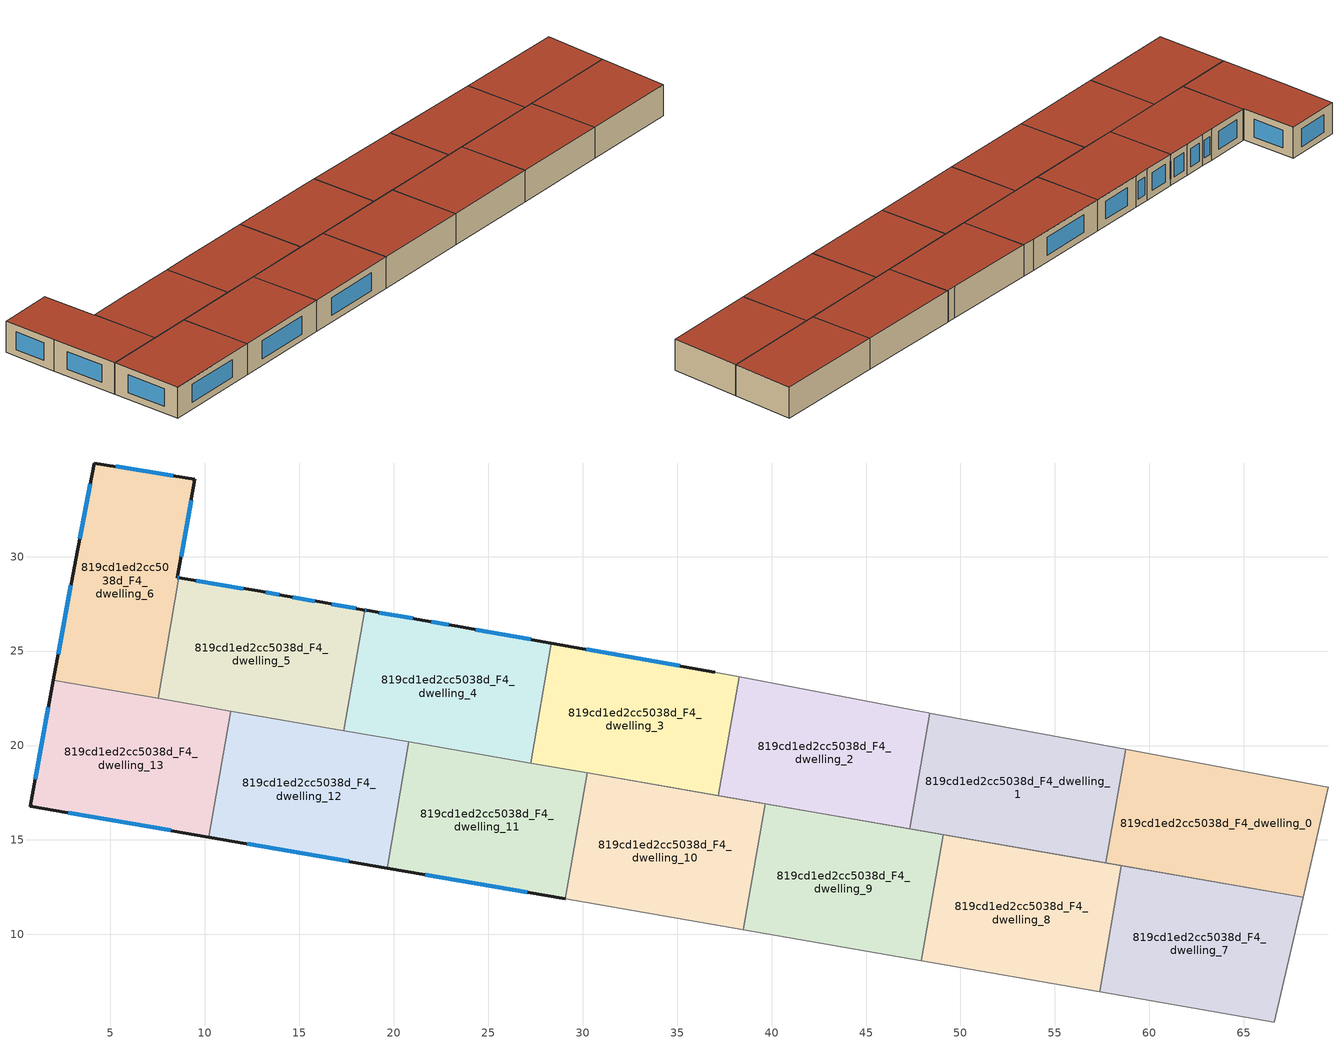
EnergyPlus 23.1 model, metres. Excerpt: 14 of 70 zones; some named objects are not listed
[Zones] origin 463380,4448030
819cd1ed2cc5038d_F4_dwelling_0
 floor to 819cd1ed2cc5038d_F3_dwelling_0 (EU_floor_Construction): 69.47,17.79 68.14,11.97 57.7,13.79 58.74,19.79 z12
 wall to 819cd1ed2cc5038d_F4_dwelling_1 (EU_wall_Construction): 58.74,19.79 57.7,13.79 z12:15
 wall adiabatic (EU_wall_Construction): 57.7,13.79 68.14,11.97 69.47,17.79 58.74,19.79 z12:15
 roof outside (EU_roof_Construction): 68.14,11.97 69.47,17.79 58.74,19.79 57.7,13.79 z15
819cd1ed2cc5038d_F4_dwelling_1
 floor to 819cd1ed2cc5038d_F3_dwelling_1 (EU_floor_Construction): 58.74,19.79 57.7,13.79 47.32,15.59 48.38,21.72 z12
 wall to 819cd1ed2cc5038d_F4_dwelling_2 (EU_wall_Construction): 48.38,21.72 47.32,15.59 z12:15
 wall adiabatic (EU_wall_Construction): 58.74,19.79 48.38,21.72 / 47.32,15.59 57.7,13.79 z12:15
 roof outside (EU_roof_Construction): 57.7,13.79 58.74,19.79 48.38,21.72 47.32,15.59 z15
819cd1ed2cc5038d_F4_dwelling_10
 floor to 819cd1ed2cc5038d_F3_dwelling_10 (EU_floor_Construction): 39.66,16.92 38.51,10.24 29.07,11.88 30.23,18.55 z12
 wall to 819cd1ed2cc5038d_F4_dwelling_9 (EU_wall_Construction): 38.51,10.24 39.66,16.92 z12:15
 wall adiabatic (EU_wall_Construction): 29.07,11.88 38.51,10.24 / 39.66,16.92 30.23,18.55 z12:15
 wall to 819cd1ed2cc5038d_F4_dwelling_11 (EU_wall_Construction): 30.23,18.55 29.07,11.88 z12:15
 roof outside (EU_roof_Construction): 38.51,10.24 39.66,16.92 30.23,18.55 29.07,11.88 z15
819cd1ed2cc5038d_F4_dwelling_11
 floor to 819cd1ed2cc5038d_F3_dwelling_11 (EU_floor_Construction): 30.23,18.55 29.07,11.88 19.64,13.51 20.8,20.19 z12
 wall outside (EU_wall_Construction): 19.64,13.51 29.07,11.88 z12:15
 wall to 819cd1ed2cc5038d_F4_dwelling_12 (EU_wall_Construction): 20.8,20.19 19.64,13.51 z12:15
 wall to 819cd1ed2cc5038d_F4_dwelling_4 (EU_wall_Construction): 27.24,19.07 20.8,20.19 z12:15
 wall to 819cd1ed2cc5038d_F4_dwelling_3 (EU_wall_Construction): 30.23,18.55 27.24,19.07 z12:15
 window (EU_Window_Construction): 21.66,13.16 27.05,12.23 z12.64:14.36
 roof outside (EU_roof_Construction): 29.07,11.88 30.23,18.55 20.8,20.19 19.64,13.51 z15
819cd1ed2cc5038d_F4_dwelling_12
 floor to 819cd1ed2cc5038d_F3_dwelling_12 (EU_floor_Construction): 20.8,20.19 19.64,13.51 10.21,15.15 11.37,21.83 z12
 wall outside (EU_wall_Construction): 10.21,15.15 19.64,13.51 z12:15
 wall to 819cd1ed2cc5038d_F4_dwelling_13 (EU_wall_Construction): 11.37,21.83 10.21,15.15 z12:15
 wall to 819cd1ed2cc5038d_F4_dwelling_5 (EU_wall_Construction): 17.36,20.79 11.37,21.83 z12:15
 wall to 819cd1ed2cc5038d_F4_dwelling_4 (EU_wall_Construction): 20.8,20.19 17.36,20.78 z12:15
 window (EU_Window_Construction): 12.23,14.8 17.62,13.86 z12.64:14.36
 roof outside (EU_roof_Construction): 19.64,13.51 20.8,20.19 11.37,21.83 10.21,15.15 z15
819cd1ed2cc5038d_F4_dwelling_13
 floor to 819cd1ed2cc5038d_F3_dwelling_13 (EU_floor_Construction): 11.37,21.83 10.21,15.15 0.75,16.79 1.98,23.46 z12
 wall outside (EU_wall_Construction): 1.98,23.46 0.75,16.79 10.21,15.15 z12:15
 wall to 819cd1ed2cc5038d_F4_dwelling_6 (EU_wall_Construction): 7.52,22.49 1.98,23.46 z12:15
 wall to 819cd1ed2cc5038d_F4_dwelling_5 (EU_wall_Construction): 11.37,21.82 7.52,22.49 z12:15
 window (EU_Window_Construction): 2.78,16.44 8.19,15.5 / 1.71,22.03 1.01,18.22 z12.64:14.36
 roof outside (EU_roof_Construction): 10.21,15.15 11.37,21.83 1.98,23.46 0.75,16.79 z15
819cd1ed2cc5038d_F4_dwelling_2
 floor to 819cd1ed2cc5038d_F3_dwelling_2 (EU_floor_Construction): 48.29,21.73 48.38,21.72 47.32,15.59 37.19,17.34 38.28,23.64 47.41,21.91 z12
 wall adiabatic (EU_wall_Construction): 48.38,21.72 48.29,21.73 47.41,21.91 38.28,23.64 / 37.19,17.34 47.32,15.59 z12:15
 wall to 819cd1ed2cc5038d_F4_dwelling_3 (EU_wall_Construction): 38.28,23.64 37.19,17.34 z12:15
 roof outside (EU_roof_Construction): 47.32,15.59 48.38,21.72 48.29,21.73 47.41,21.91 38.28,23.64 37.19,17.34 z15
819cd1ed2cc5038d_F4_dwelling_3
 floor to 819cd1ed2cc5038d_F3_dwelling_3 (EU_floor_Construction): 38.28,23.64 37.19,17.34 27.24,19.07 28.35,25.42 36.98,23.89 z12
 wall outside (EU_wall_Construction): 36.98,23.89 28.35,25.42 z12:15
 wall to 819cd1ed2cc5038d_F4_dwelling_4 (EU_wall_Construction): 28.35,25.42 27.24,19.07 z12:15
 wall adiabatic (EU_wall_Construction): 38.28,23.64 36.98,23.89 / 30.23,18.55 37.19,17.34 z12:15
 window (EU_Window_Construction): 35.13,24.22 30.2,25.09 z12.64:14.36
 roof outside (EU_roof_Construction): 37.19,17.34 38.28,23.64 36.98,23.89 28.35,25.42 27.24,19.07 z15
819cd1ed2cc5038d_F4_dwelling_4
 floor to 819cd1ed2cc5038d_F3_dwelling_4 (EU_floor_Construction): 28.35,25.42 27.24,19.07 17.36,20.79 18.47,27.17 18.58,27.15 21.66,26.61 23.24,26.33 z12
 wall outside (EU_wall_Construction): 28.35,25.42 23.24,26.33 21.66,26.61 18.58,27.15 18.47,27.17 z12:15
 wall to 819cd1ed2cc5038d_F4_dwelling_5 (EU_wall_Construction): 18.47,27.17 17.36,20.79 z12:15
 window (EU_Window_Construction): 27.25,25.62 24.33,26.13 / 18.55,27.15 18.49,27.16 / 21,26.73 19.23,27.04 / 22.9,26.39 21.99,26.55 z12.64:14.36
 roof outside (EU_roof_Construction): 27.24,19.07 28.35,25.42 23.24,26.33 21.66,26.61 18.58,27.15 18.47,27.17 17.36,20.79 z15
819cd1ed2cc5038d_F4_dwelling_5
 floor to 819cd1ed2cc5038d_F3_dwelling_5 (EU_floor_Construction): 18.47,27.17 17.36,20.79 7.52,22.49 8.63,28.87 12.94,28.15 14.21,27.93 16.24,27.57 z12
 wall outside (EU_wall_Construction): 18.47,27.17 16.24,27.57 14.21,27.93 12.94,28.15 8.63,28.87 z12:15
 wall to 819cd1ed2cc5038d_F4_dwelling_6 (EU_wall_Construction): 8.63,28.87 7.52,22.49 z12:15
 window (EU_Window_Construction): 17.99,27.26 16.71,27.49 / 12.02,28.31 9.55,28.72 / 13.94,27.97 13.22,28.11 / 15.8,27.65 14.65,27.85 z12.64:14.36
 roof outside (EU_roof_Construction): 17.36,20.79 18.47,27.17 16.24,27.57 14.21,27.93 12.94,28.15 8.63,28.87 7.52,22.49 z15
819cd1ed2cc5038d_F4_dwelling_6
 floor to 819cd1ed2cc5038d_F3_dwelling_6 (EU_floor_Construction): 9.47,34.1 8.55,28.89 8.63,28.87 7.52,22.49 1.98,23.46 3.15,29.84 4.13,34.96 z12
 wall outside (EU_wall_Construction): 8.63,28.87 8.55,28.89 9.47,34.1 4.13,34.96 3.15,29.84 1.98,23.46 z12:15
 window (EU_Window_Construction): 2.9,28.48 2.23,24.82 / 3.92,33.86 3.36,30.94 / 8.33,34.28 5.28,34.77 / 8.74,30 9.28,32.98 / 8.61,28.88 8.56,28.88 z12.64:14.36
 roof outside (EU_roof_Construction): 7.52,22.49 8.63,28.87 8.55,28.89 9.47,34.1 4.13,34.96 3.15,29.84 1.98,23.46 z15
819cd1ed2cc5038d_F4_dwelling_7
 floor to 819cd1ed2cc5038d_F3_dwelling_7 (EU_floor_Construction): 68.14,11.97 66.61,5.36 57.36,6.97 58.52,13.64 z12
 wall adiabatic (EU_wall_Construction): 57.36,6.97 66.61,5.36 68.14,11.97 58.52,13.64 z12:15
 wall to 819cd1ed2cc5038d_F4_dwelling_8 (EU_wall_Construction): 58.52,13.64 57.36,6.97 z12:15
 roof outside (EU_roof_Construction): 66.61,5.36 68.14,11.97 58.52,13.64 57.36,6.97 z15
819cd1ed2cc5038d_F4_dwelling_8
 floor to 819cd1ed2cc5038d_F3_dwelling_8 (EU_floor_Construction): 58.52,13.64 57.36,6.97 47.93,8.6 49.09,15.28 z12
 wall adiabatic (EU_wall_Construction): 47.93,8.6 57.36,6.97 / 58.52,13.64 49.09,15.28 z12:15
 wall to 819cd1ed2cc5038d_F4_dwelling_9 (EU_wall_Construction): 49.09,15.28 47.93,8.6 z12:15
 roof outside (EU_roof_Construction): 57.36,6.97 58.52,13.64 49.09,15.28 47.93,8.6 z15
819cd1ed2cc5038d_F4_dwelling_9
 floor to 819cd1ed2cc5038d_F3_dwelling_9 (EU_floor_Construction): 49.09,15.28 47.93,8.6 38.51,10.24 39.66,16.92 z12
 wall adiabatic (EU_wall_Construction): 38.51,10.24 47.93,8.6 / 49.09,15.28 39.66,16.92 z12:15
 roof outside (EU_roof_Construction): 47.93,8.6 49.09,15.28 39.66,16.92 38.51,10.24 z15
[Building]
EU S2 Campaign: North Axis=0; Terrain=City; Solar Distribution=FullExterior
[Site:Location]
Yerevan-Zvartnots.Intl.AP: Latitude=40.15; Longitude=44.383; Time Zone=4; Elevation=854
[SizingPeriod:WeatherFileDays]
AnnualSizingPeriod: Begin Month=1; Begin Day of Month=1; End Month=12; End Day of Month=31; Day of Week for Start Day=Monday; Use Weather File Daylight Saving Period=No; Use Weather File Rain and Snow Indicators=No
[MATERIAL]
EU_InternalMass_Material: Roughness=MediumRough; Thickness=0.1; Conductivity=1; Density=1800; Specific Heat=900; Thermal Absorptance=0.9; Solar Absorptance=0.7; Visible Absorptance=0.7
[MATERIAL:NOMASS] Roughness=MediumRough; Thermal Absorptance=0.9; Solar Absorptance=0.7; Visible Absorptance=0.7
Name | Thermal Resistance
EU_wall_NoMass | 1.05043
EU_roof_NoMass | 1.45357
EU_floor_NoMass | 0.478065
[WINDOWMATERIAL:SIMPLEGLAZINGSYSTEM]
EU_Window_SimpleGlazing: UFactor=2.5566; Solar Heat Gain Coefficient=0.75; Visible Transmittance=0.75
[CONSTRUCTION]
EU_wall_Construction: EU_wall_NoMass
EU_roof_Construction: EU_roof_NoMass
EU_floor_Construction: EU_floor_NoMass
EU_Window_Construction: EU_Window_SimpleGlazing
EU_InternalMass_Construction: EU_InternalMass_Material
[ZONE] Type=1; Multiplier=1; Ceiling Height=autocalculate; Floor Area=autocalculate; Part of Total Floor Area=Yes
Name | Volume
819cd1ed2cc5038d_F4_dwelling_0 | 194.538
819cd1ed2cc5038d_F4_dwelling_1; 819cd1ed2cc5038d_F4_dwelling_13 | 194.529
819cd1ed2cc5038d_F4_dwelling_10 | 194.547
819cd1ed2cc5038d_F4_dwelling_11; 819cd1ed2cc5038d_F4_dwelling_4; 819cd1ed2cc5038d_F4_dwelling_8 | 194.54
819cd1ed2cc5038d_F4_dwelling_12 | 194.535
819cd1ed2cc5038d_F4_dwelling_2 | 194.526
819cd1ed2cc5038d_F4_dwelling_3; 819cd1ed2cc5038d_F4_dwelling_6 | 194.544
819cd1ed2cc5038d_F4_dwelling_5 | 194.552
819cd1ed2cc5038d_F4_dwelling_7 | 194.536
819cd1ed2cc5038d_F4_dwelling_9 | 194.548
[INTERNALMASS] Construction=EU_InternalMass_Construction
Name | Zone or ZoneList | Surface Area
819cd1ed2cc5038d_F4_dwelling_0_EU_InternalMass | 819cd1ed2cc5038d_F4_dwelling_0 | 64.8459
819cd1ed2cc5038d_F4_dwelling_1_EU_InternalMass | 819cd1ed2cc5038d_F4_dwelling_1 | 64.8429
819cd1ed2cc5038d_F4_dwelling_2_EU_InternalMass | 819cd1ed2cc5038d_F4_dwelling_2 | 64.8455
819cd1ed2cc5038d_F4_dwelling_3_EU_InternalMass | 819cd1ed2cc5038d_F4_dwelling_3 | 64.848
819cd1ed2cc5038d_F4_dwelling_4_EU_InternalMass | 819cd1ed2cc5038d_F4_dwelling_4 | 64.8467
819cd1ed2cc5038d_F4_dwelling_5_EU_InternalMass | 819cd1ed2cc5038d_F4_dwelling_5 | 64.8507
819cd1ed2cc5038d_F4_dwelling_6_EU_InternalMass | 819cd1ed2cc5038d_F4_dwelling_6 | 64.8482
819cd1ed2cc5038d_F4_dwelling_7_EU_InternalMass | 819cd1ed2cc5038d_F4_dwelling_7 | 64.8453
819cd1ed2cc5038d_F4_dwelling_8_EU_InternalMass | 819cd1ed2cc5038d_F4_dwelling_8 | 64.8467
819cd1ed2cc5038d_F4_dwelling_9_EU_InternalMass | 819cd1ed2cc5038d_F4_dwelling_9 | 64.8492
819cd1ed2cc5038d_F4_dwelling_10_EU_InternalMass | 819cd1ed2cc5038d_F4_dwelling_10 | 64.8492
819cd1ed2cc5038d_F4_dwelling_11_EU_InternalMass | 819cd1ed2cc5038d_F4_dwelling_11 | 64.8467
819cd1ed2cc5038d_F4_dwelling_12_EU_InternalMass | 819cd1ed2cc5038d_F4_dwelling_12 | 64.8451
819cd1ed2cc5038d_F4_dwelling_13_EU_InternalMass | 819cd1ed2cc5038d_F4_dwelling_13 | 64.8429
[OTHEREQUIPMENT] Fuel Type=Electricity; Design Level Calculation Method=Watts/Area; Power per Zone Floor Area=1; Fraction Latent=0; Fraction Radiant=0; Fraction Lost=0; Carbon Dioxide Generation Rate=0; EndUse Subcategory=EU_Step8_InternalGains
Name | Zone or ZoneList or Space or SpaceList | Schedule
EU_Step8_InternalGain_819cd1ed2cc5038d_F4_dwelling_0_f000 | 819cd1ed2cc5038d_F4_dwelling_0 | EU_Step8_GainSchedule_819cd1ed2cc5038d_F4_dwelling_0_f000
EU_Step8_InternalGain_819cd1ed2cc5038d_F4_dwelling_1_f000 | 819cd1ed2cc5038d_F4_dwelling_1 | EU_Step8_GainSchedule_819cd1ed2cc5038d_F4_dwelling_1_f000
EU_Step8_InternalGain_819cd1ed2cc5038d_F4_dwelling_2_f000 | 819cd1ed2cc5038d_F4_dwelling_2 | EU_Step8_GainSchedule_819cd1ed2cc5038d_F4_dwelling_2_f000
EU_Step8_InternalGain_819cd1ed2cc5038d_F4_dwelling_3_f000 | 819cd1ed2cc5038d_F4_dwelling_3 | EU_Step8_GainSchedule_819cd1ed2cc5038d_F4_dwelling_3_f000
EU_Step8_InternalGain_819cd1ed2cc5038d_F4_dwelling_4_f000 | 819cd1ed2cc5038d_F4_dwelling_4 | EU_Step8_GainSchedule_819cd1ed2cc5038d_F4_dwelling_4_f000
EU_Step8_InternalGain_819cd1ed2cc5038d_F4_dwelling_5_f000 | 819cd1ed2cc5038d_F4_dwelling_5 | EU_Step8_GainSchedule_819cd1ed2cc5038d_F4_dwelling_5_f000
EU_Step8_InternalGain_819cd1ed2cc5038d_F4_dwelling_6_f000 | 819cd1ed2cc5038d_F4_dwelling_6 | EU_Step8_GainSchedule_819cd1ed2cc5038d_F4_dwelling_6_f000
EU_Step8_InternalGain_819cd1ed2cc5038d_F4_dwelling_7_f000 | 819cd1ed2cc5038d_F4_dwelling_7 | EU_Step8_GainSchedule_819cd1ed2cc5038d_F4_dwelling_7_f000
EU_Step8_InternalGain_819cd1ed2cc5038d_F4_dwelling_8_f000 | 819cd1ed2cc5038d_F4_dwelling_8 | EU_Step8_GainSchedule_819cd1ed2cc5038d_F4_dwelling_8_f000
EU_Step8_InternalGain_819cd1ed2cc5038d_F4_dwelling_9_f000 | 819cd1ed2cc5038d_F4_dwelling_9 | EU_Step8_GainSchedule_819cd1ed2cc5038d_F4_dwelling_9_f000
EU_Step8_InternalGain_819cd1ed2cc5038d_F4_dwelling_10_f000 | 819cd1ed2cc5038d_F4_dwelling_10 | EU_Step8_GainSchedule_819cd1ed2cc5038d_F4_dwelling_10_f000
EU_Step8_InternalGain_819cd1ed2cc5038d_F4_dwelling_11_f000 | 819cd1ed2cc5038d_F4_dwelling_11 | EU_Step8_GainSchedule_819cd1ed2cc5038d_F4_dwelling_11_f000
EU_Step8_InternalGain_819cd1ed2cc5038d_F4_dwelling_12_f000 | 819cd1ed2cc5038d_F4_dwelling_12 | EU_Step8_GainSchedule_819cd1ed2cc5038d_F4_dwelling_12_f000
EU_Step8_InternalGain_819cd1ed2cc5038d_F4_dwelling_13_f000 | 819cd1ed2cc5038d_F4_dwelling_13 | EU_Step8_GainSchedule_819cd1ed2cc5038d_F4_dwelling_13_f000
[ZONEVENTILATION:DESIGNFLOWRATE] Schedule=EU_AlwaysOn; Design Flow Rate Calculation Method=AirChanges/Hour; Air Changes per Hour=0.557805; Ventilation Type=Natural; Fan Pressure Rise=0; Fan Total Efficiency=1; Constant Term Coefficient=1; Temperature Term Coefficient=0; Velocity Term Coefficient=0; Velocity Squared Term Coefficient=0; Minimum Indoor Temperature=-100; Maximum Indoor Temperature=100; Delta Temperature=-100; Minimum Outdoor Temperature=-100; Maximum Outdoor Temperature=100; Maximum Wind Speed=40
Name | Zone or ZoneList or Space or SpaceList
EU_ConstantAir_819cd1ed2cc5038d_F4_dwelling_0 | 819cd1ed2cc5038d_F4_dwelling_0
EU_ConstantAir_819cd1ed2cc5038d_F4_dwelling_1 | 819cd1ed2cc5038d_F4_dwelling_1
EU_ConstantAir_819cd1ed2cc5038d_F4_dwelling_2 | 819cd1ed2cc5038d_F4_dwelling_2
EU_ConstantAir_819cd1ed2cc5038d_F4_dwelling_3 | 819cd1ed2cc5038d_F4_dwelling_3
EU_ConstantAir_819cd1ed2cc5038d_F4_dwelling_4 | 819cd1ed2cc5038d_F4_dwelling_4
EU_ConstantAir_819cd1ed2cc5038d_F4_dwelling_5 | 819cd1ed2cc5038d_F4_dwelling_5
EU_ConstantAir_819cd1ed2cc5038d_F4_dwelling_6 | 819cd1ed2cc5038d_F4_dwelling_6
EU_ConstantAir_819cd1ed2cc5038d_F4_dwelling_7 | 819cd1ed2cc5038d_F4_dwelling_7
EU_ConstantAir_819cd1ed2cc5038d_F4_dwelling_8 | 819cd1ed2cc5038d_F4_dwelling_8
EU_ConstantAir_819cd1ed2cc5038d_F4_dwelling_9 | 819cd1ed2cc5038d_F4_dwelling_9
EU_ConstantAir_819cd1ed2cc5038d_F4_dwelling_10 | 819cd1ed2cc5038d_F4_dwelling_10
EU_ConstantAir_819cd1ed2cc5038d_F4_dwelling_11 | 819cd1ed2cc5038d_F4_dwelling_11
EU_ConstantAir_819cd1ed2cc5038d_F4_dwelling_12 | 819cd1ed2cc5038d_F4_dwelling_12
EU_ConstantAir_819cd1ed2cc5038d_F4_dwelling_13 | 819cd1ed2cc5038d_F4_dwelling_13
[HVACTEMPLATE:ZONE:IDEALLOADSAIRSYSTEM] System Availability Schedule=EU_AlwaysOn; Maximum Heating Supply Air Temperature=50; Minimum Cooling Supply Air Temperature=13; Maximum Heating Supply Air Humidity Ratio=0.0156; Minimum Cooling Supply Air Humidity Ratio=0.0077; Heating Limit=NoLimit; Cooling Limit=NoLimit; Heating Availability Schedule=EU_AlwaysOn; Cooling Availability Schedule=EU_CoolingOff; Dehumidification Control Type=ConstantSensibleHeatRatio; Cooling Sensible Heat Ratio=0.7; Dehumidification Setpoint=60; Humidification Control Type=None; Humidification Setpoint=30; Outdoor Air Method=None; Outdoor Air Flow Rate per Person=0.00944; Outdoor Air Flow Rate per Zone Floor Area=0; Outdoor Air Flow Rate per Zone=0; Demand Controlled Ventilation Type=None; Outdoor Air Economizer Type=NoEconomizer; Heat Recovery Type=None; Sensible Heat Recovery Effectiveness=0.7; Latent Heat Recovery Effectiveness=0.65
Name | Template Thermostat
819cd1ed2cc5038d_F4_dwelling_0 | EU_HeatOnly_819cd1ed2cc5038d_F4_dwelling_0
819cd1ed2cc5038d_F4_dwelling_1 | EU_HeatOnly_819cd1ed2cc5038d_F4_dwelling_1
819cd1ed2cc5038d_F4_dwelling_2 | EU_HeatOnly_819cd1ed2cc5038d_F4_dwelling_2
819cd1ed2cc5038d_F4_dwelling_3 | EU_HeatOnly_819cd1ed2cc5038d_F4_dwelling_3
819cd1ed2cc5038d_F4_dwelling_4 | EU_HeatOnly_819cd1ed2cc5038d_F4_dwelling_4
819cd1ed2cc5038d_F4_dwelling_5 | EU_HeatOnly_819cd1ed2cc5038d_F4_dwelling_5
819cd1ed2cc5038d_F4_dwelling_6 | EU_HeatOnly_819cd1ed2cc5038d_F4_dwelling_6
819cd1ed2cc5038d_F4_dwelling_7 | EU_HeatOnly_819cd1ed2cc5038d_F4_dwelling_7
819cd1ed2cc5038d_F4_dwelling_8 | EU_HeatOnly_819cd1ed2cc5038d_F4_dwelling_8
819cd1ed2cc5038d_F4_dwelling_9 | EU_HeatOnly_819cd1ed2cc5038d_F4_dwelling_9
819cd1ed2cc5038d_F4_dwelling_10 | EU_HeatOnly_819cd1ed2cc5038d_F4_dwelling_10
819cd1ed2cc5038d_F4_dwelling_11 | EU_HeatOnly_819cd1ed2cc5038d_F4_dwelling_11
819cd1ed2cc5038d_F4_dwelling_12 | EU_HeatOnly_819cd1ed2cc5038d_F4_dwelling_12
819cd1ed2cc5038d_F4_dwelling_13 | EU_HeatOnly_819cd1ed2cc5038d_F4_dwelling_13
[SIZING:ZONE] Zone Cooling Design Supply Air Temperature Input Method=SupplyAirTemperature; Zone Cooling Design Supply Air Temperature=13; Zone Heating Design Supply Air Temperature Input Method=SupplyAirTemperature; Zone Heating Design Supply Air Temperature=50; Zone Cooling Design Supply Air Humidity Ratio=0.008; Zone Heating Design Supply Air Humidity Ratio=0.008; Cooling Design Air Flow Method=DesignDay; Cooling Design Air Flow Rate=0; Cooling Minimum Air Flow per Zone Floor Area=0.000762; Cooling Minimum Air Flow=0; Cooling Minimum Air Flow Fraction=0.2; Heating Design Air Flow Method=DesignDay; Heating Design Air Flow Rate=0; Heating Maximum Air Flow per Zone Floor Area=0.002032; Heating Maximum Air Flow=0.141576; Heating Maximum Air Flow Fraction=0.3; Account for Dedicated Outdoor Air System=No; Dedicated Outdoor Air System Control Strategy=NeutralSupplyAir; Dedicated Outdoor Air Low Setpoint Temperature for Design=autosize; Dedicated Outdoor Air High Setpoint Temperature for Design=autosize; Zone Load Sizing Method=Sensible Load Only No Latent Load; Zone Latent Cooling Design Supply Air Humidity Ratio Input Method=HumidityRatioDifference; Zone Cooling Design Supply Air Humidity Ratio Difference=0.005; Zone Latent Heating Design Supply Air Humidity Ratio Input Method=HumidityRatioDifference; Zone Humidification Design Supply Air Humidity Ratio Difference=0.005
819cd1ed2cc5038d_F4_dwelling_0; 819cd1ed2cc5038d_F4_dwelling_1; 819cd1ed2cc5038d_F4_dwelling_2; 819cd1ed2cc5038d_F4_dwelling_3; 819cd1ed2cc5038d_F4_dwelling_4; 819cd1ed2cc5038d_F4_dwelling_5; 819cd1ed2cc5038d_F4_dwelling_6; 819cd1ed2cc5038d_F4_dwelling_7; 819cd1ed2cc5038d_F4_dwelling_8; 819cd1ed2cc5038d_F4_dwelling_9; 819cd1ed2cc5038d_F4_dwelling_10; 819cd1ed2cc5038d_F4_dwelling_11; 819cd1ed2cc5038d_F4_dwelling_12; 819cd1ed2cc5038d_F4_dwelling_13
[SCHEDULE:CONSTANT]
Name | Hourly Value
EU_AlwaysOn | 1
EU_CoolingOff | 0
[SCHEDULE:FILE] Column Number=1; Rows to Skip at Top=0; Number of Hours of Data=8760; Column Separator=Comma; Interpolate to Timestep=No; Minutes per Item=60; Adjust Schedule for Daylight Savings=Yes
Name | File
EU_Step8_GainSchedule_819cd1ed2cc5038d_F4_dwelling_0_f000 | ../../schedules/819cd1ed2cc5038d/819cd1ed2cc5038d_F4_dwelling_0_f000_gain.csv
EU_Step8_GainSchedule_819cd1ed2cc5038d_F4_dwelling_1_f000 | ../../schedules/819cd1ed2cc5038d/819cd1ed2cc5038d_F4_dwelling_1_f000_gain.csv
EU_Step8_GainSchedule_819cd1ed2cc5038d_F4_dwelling_2_f000 | ../../schedules/819cd1ed2cc5038d/819cd1ed2cc5038d_F4_dwelling_2_f000_gain.csv
EU_Step8_GainSchedule_819cd1ed2cc5038d_F4_dwelling_3_f000 | ../../schedules/819cd1ed2cc5038d/819cd1ed2cc5038d_F4_dwelling_3_f000_gain.csv
EU_Step8_GainSchedule_819cd1ed2cc5038d_F4_dwelling_4_f000 | ../../schedules/819cd1ed2cc5038d/819cd1ed2cc5038d_F4_dwelling_4_f000_gain.csv
EU_Step8_GainSchedule_819cd1ed2cc5038d_F4_dwelling_5_f000 | ../../schedules/819cd1ed2cc5038d/819cd1ed2cc5038d_F4_dwelling_5_f000_gain.csv
EU_Step8_GainSchedule_819cd1ed2cc5038d_F4_dwelling_6_f000 | ../../schedules/819cd1ed2cc5038d/819cd1ed2cc5038d_F4_dwelling_6_f000_gain.csv
EU_Step8_GainSchedule_819cd1ed2cc5038d_F4_dwelling_7_f000 | ../../schedules/819cd1ed2cc5038d/819cd1ed2cc5038d_F4_dwelling_7_f000_gain.csv
EU_Step8_GainSchedule_819cd1ed2cc5038d_F4_dwelling_8_f000 | ../../schedules/819cd1ed2cc5038d/819cd1ed2cc5038d_F4_dwelling_8_f000_gain.csv
EU_Step8_GainSchedule_819cd1ed2cc5038d_F4_dwelling_9_f000 | ../../schedules/819cd1ed2cc5038d/819cd1ed2cc5038d_F4_dwelling_9_f000_gain.csv
EU_Step8_GainSchedule_819cd1ed2cc5038d_F4_dwelling_10_f000 | ../../schedules/819cd1ed2cc5038d/819cd1ed2cc5038d_F4_dwelling_10_f000_gain.csv
EU_Step8_GainSchedule_819cd1ed2cc5038d_F4_dwelling_11_f000 | ../../schedules/819cd1ed2cc5038d/819cd1ed2cc5038d_F4_dwelling_11_f000_gain.csv
EU_Step8_GainSchedule_819cd1ed2cc5038d_F4_dwelling_12_f000 | ../../schedules/819cd1ed2cc5038d/819cd1ed2cc5038d_F4_dwelling_12_f000_gain.csv
EU_Step8_GainSchedule_819cd1ed2cc5038d_F4_dwelling_13_f000 | ../../schedules/819cd1ed2cc5038d/819cd1ed2cc5038d_F4_dwelling_13_f000_gain.csv
